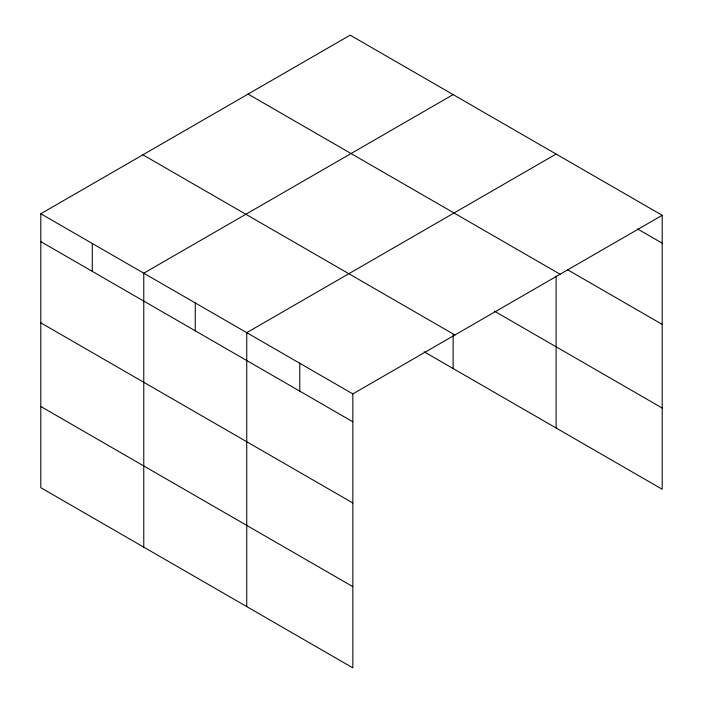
<?xml version="1.0" encoding="UTF-8"?>
<svg xmlns="http://www.w3.org/2000/svg" width="703" height="703" viewBox="0 0 703 703"><rect width="100%" height="100%" fill="white"/><g stroke="black" fill="none" stroke-linecap="round" stroke-linejoin="round"><path stroke-width="1.05" d="M662.2 215.303L352.836 393.908L352.836 667.85L40.8 487.697L40.8 213.756L350.164 35.15L662.2 215.303L662.2 489.244L424.111 351.79M453.136 94.597L143.772 273.203L143.772 547.145M556.108 154.054L246.744 332.66L246.744 606.601M637.568 228.958L662.2 243.176M567.47 269.688L662.2 324.382M248.071 94.088L560.106 274.24M494.323 311.121L662.2 408.039M142.894 154.818L454.929 334.971M40.8 213.756L352.836 393.908M40.8 241.63L352.836 421.782M40.8 322.835L352.836 502.988M40.8 406.501L352.836 586.645M556.108 276.165L556.108 427.995M453.136 334.523L453.136 368.539M299.794 363.284L299.794 391.158M195.258 302.931L195.258 330.805M92.286 243.484L92.286 271.358"/></g></svg>
